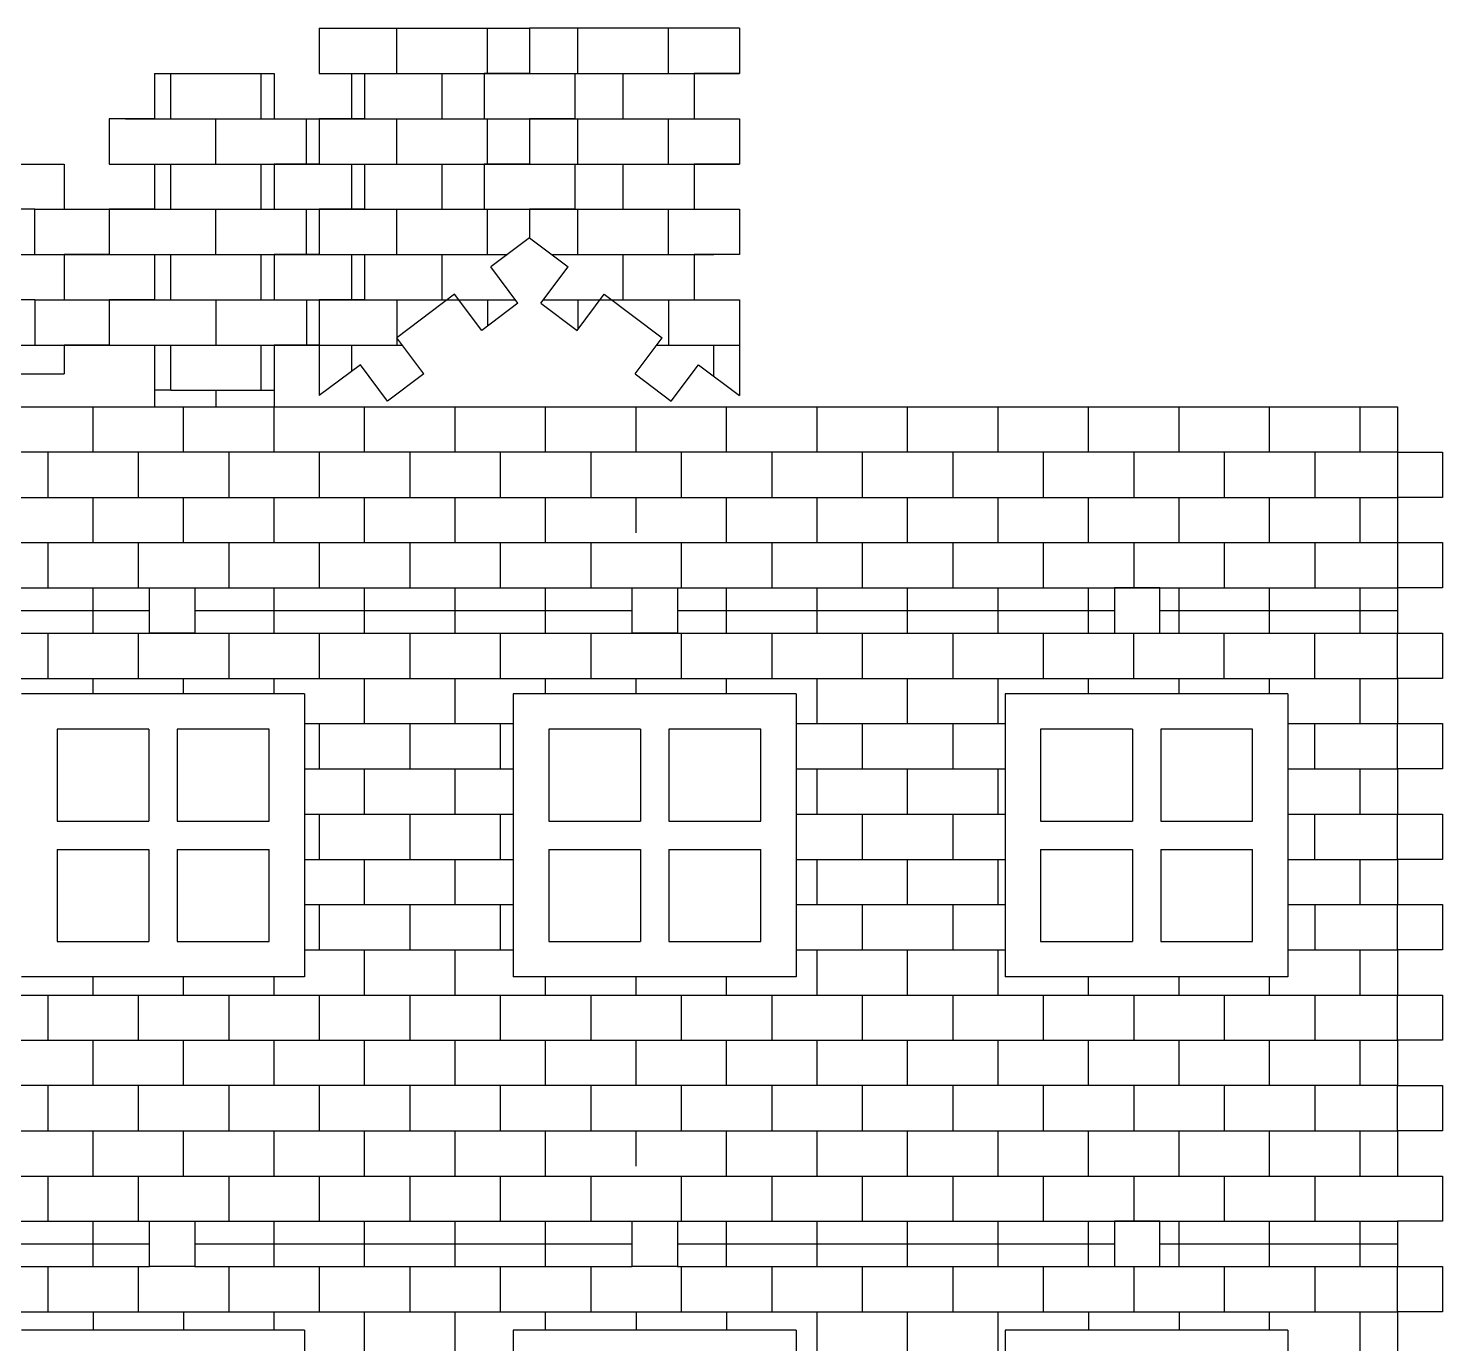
# Model space of a CAD drawing. Extents: x 5 to 617, y -77 to 233.
# Drawn here: x 302.1 to 402.2, y 131.9 to 224.9 of the extents above; entities that cross this region are included whole.
import ezdxf

# ---------------------------------------------------------------- set-up
doc = ezdxf.new("R2010")
doc.units = 0
doc.layers.get('0').update_dxf_attribs({"linetype": 'CONTINUOUS'})
doc.layers.add('ENGRAVE', color=4, linetype='CONTINUOUS')

msp = doc.modelspace()

# ---------------------------------------------------------------- linework, layer by layer
for p, q in [((322.71, 224.92), (337.57, 224.92)), ((322.71, 224.92), (322.71, 221.72)), ((337.57, 224.92), (337.57, 221.72)), ((352.43, 224.92), (337.57, 224.92)), ((352.43, 224.92), (352.43, 221.72)), ((311.06, 221.72), (311.06, 218.52)), ((311.06, 221.72), (319.51, 221.72)), ((319.51, 221.72), (319.51, 218.52)), ((322.71, 221.72), (325.91, 221.72)), ((325.91, 221.72), (325.91, 218.52)), ((337.57, 221.72), (334.37, 221.72)), ((334.37, 221.72), (334.37, 218.52)), ((337.57, 221.72), (340.77, 221.72)), ((340.77, 221.72), (340.77, 218.52)), ((352.43, 221.72), (349.23, 221.72)), ((349.23, 221.72), (349.23, 218.52)), ((311.06, 218.52), (307.86, 218.52)), ((307.86, 218.52), (307.86, 215.32)), ((319.51, 218.52), (322.71, 218.52)), ((325.91, 218.52), (322.71, 218.52)), ((322.71, 218.52), (322.71, 215.32)), ((334.37, 218.52), (337.57, 218.52)), ((337.57, 218.52), (337.57, 215.32)), ((340.77, 218.52), (337.57, 218.52)), ((349.23, 218.52), (352.43, 218.52)), ((352.43, 218.52), (352.43, 215.32)), ((296.2, 215.32), (304.66, 215.32)), ((304.66, 215.32), (304.66, 212.12)), ((307.86, 215.32), (311.06, 215.32)), ((311.06, 215.32), (311.06, 212.12)), ((322.71, 215.32), (319.51, 215.32)), ((319.51, 215.32), (319.51, 212.12)), ((322.71, 215.32), (325.91, 215.32)), ((325.91, 215.32), (325.91, 212.12)), ((337.57, 215.32), (334.37, 215.32)), ((334.37, 215.32), (334.37, 212.12)), ((337.57, 215.32), (340.77, 215.32)), ((340.77, 215.32), (340.77, 212.12)), ((352.43, 215.32), (349.23, 215.32)), ((349.23, 215.32), (349.23, 212.12)), ((304.66, 212.12), (307.86, 212.12)), ((311.06, 212.12), (307.86, 212.12)), ((307.86, 212.12), (307.86, 208.92)), ((319.51, 212.12), (322.71, 212.12)), ((325.91, 212.12), (322.71, 212.12)), ((322.71, 212.12), (322.71, 208.92)), ((334.37, 212.12), (337.57, 212.12)), ((337.57, 212.12), (337.57, 210.09)), ((340.77, 212.12), (337.57, 212.12)), ((349.23, 212.12), (352.43, 212.12)), ((352.43, 212.12), (352.43, 208.92)), ((337.57, 210.09), (334.84, 208.04)), ((337.57, 210.09), (340.3, 208.04)), ((307.86, 208.92), (304.66, 208.92)), ((304.66, 208.92), (304.66, 205.72)), ((307.86, 208.92), (311.06, 208.92)), ((311.06, 208.92), (311.06, 205.72)), ((322.71, 208.92), (319.51, 208.92)), ((319.51, 208.92), (319.51, 205.72)), ((322.71, 208.92), (325.91, 208.92)), ((325.91, 208.92), (325.91, 205.72)), ((352.43, 208.92), (349.23, 208.92)), ((349.23, 208.92), (349.23, 205.72)), ((336.76, 205.48), (334.84, 208.04)), ((338.38, 205.48), (340.3, 208.04)), ((332.28, 206.12), (328.18, 203.04)), ((334.2, 203.56), (332.28, 206.12)), ((340.94, 203.56), (342.86, 206.12)), ((342.86, 206.12), (346.96, 203.04)), ((304.66, 205.72), (307.86, 205.72)), ((311.06, 205.72), (307.86, 205.72)), ((307.86, 205.72), (307.86, 202.52)), ((319.51, 205.72), (322.71, 205.72)), ((325.91, 205.72), (322.71, 205.72)), ((322.71, 205.72), (322.71, 198.95)), ((336.76, 205.48), (334.2, 203.56)), ((338.38, 205.48), (340.94, 203.56)), ((349.23, 205.72), (352.43, 205.72)), ((352.43, 205.72), (352.43, 198.95)), ((307.86, 202.52), (304.66, 202.52)), ((304.66, 202.52), (304.66, 200.49)), ((307.86, 202.52), (311.06, 202.52)), ((311.06, 202.52), (311.06, 198.15)), ((322.71, 202.52), (319.51, 202.52)), ((319.51, 202.52), (319.51, 198.15)), ((330.1, 200.48), (328.18, 203.04)), ((345.04, 200.48), (346.96, 203.04)), ((325.62, 201.12), (322.71, 198.95)), ((327.54, 198.56), (325.62, 201.12)), ((347.6, 198.56), (349.52, 201.12)), ((349.52, 201.12), (352.43, 198.95)), ((296.2, 200.49), (304.66, 200.49)), ((330.1, 200.48), (327.54, 198.56)), ((345.04, 200.48), (347.6, 198.56)), ((293.91, 198.15), (398.95, 198.15)), ((398.95, 198.15), (398.95, 194.95)), ((398.95, 194.95), (402.15, 194.95)), ((402.15, 194.95), (402.15, 191.75)), ((402.15, 191.75), (398.95, 191.75)), ((398.95, 191.75), (398.95, 188.55)), ((398.95, 188.55), (402.15, 188.55)), ((402.15, 188.55), (402.15, 185.35)), ((310.71, 185.35), (313.91, 185.35)), ((310.71, 182.15), (310.71, 185.35)), ((313.91, 185.35), (313.91, 182.15)), ((344.83, 185.35), (348.03, 185.35)), ((344.83, 182.15), (344.83, 185.35)), ((348.03, 185.35), (348.03, 182.15)), ((382.15, 185.35), (378.95, 185.35)), ((378.95, 185.35), (378.95, 182.15)), ((382.15, 182.15), (382.15, 185.35)), ((398.95, 185.35), (398.95, 182.15)), ((402.15, 185.35), (398.95, 185.35)), ((294.21, 183.75), (310.71, 183.75)), ((313.91, 183.75), (344.83, 183.75)), ((348.03, 183.75), (378.95, 183.75)), ((382.15, 183.75), (398.95, 183.75)), ((313.91, 182.15), (310.71, 182.15)), ((348.03, 182.15), (344.83, 182.15)), ((378.95, 182.15), (382.15, 182.15)), ((398.95, 182.15), (402.15, 182.15)), ((402.15, 182.15), (402.15, 178.95)), ((402.15, 178.95), (398.95, 178.95)), ((398.95, 178.95), (398.95, 175.75)), ((304.16, 175.35), (304.16, 168.85)), ((310.66, 175.35), (304.16, 175.35)), ((310.66, 175.35), (310.66, 168.85)), ((312.66, 175.35), (312.66, 168.85)), ((319.16, 175.35), (312.66, 175.35)), ((319.16, 168.85), (319.16, 175.35)), ((338.93, 175.35), (338.93, 168.85)), ((345.43, 175.35), (338.93, 175.35)), ((345.43, 175.35), (345.43, 168.85)), ((347.43, 175.35), (347.43, 168.85)), ((353.93, 175.35), (347.43, 175.35)), ((353.93, 168.85), (353.93, 175.35)), ((373.71, 175.35), (373.71, 168.85)), ((380.21, 175.35), (373.71, 175.35)), ((380.21, 175.35), (380.21, 168.85)), ((382.21, 175.35), (382.21, 168.85)), ((388.71, 175.35), (382.21, 175.35)), ((388.71, 168.85), (388.71, 175.35)), ((398.95, 175.75), (402.15, 175.75)), ((402.15, 175.75), (402.15, 172.55)), ((402.15, 172.55), (398.95, 172.55)), ((398.95, 172.55), (398.95, 169.35)), ((398.95, 169.35), (402.15, 169.35)), ((402.15, 169.35), (402.15, 166.15)), ((304.16, 168.85), (310.66, 168.85)), ((312.66, 168.85), (319.16, 168.85)), ((338.93, 168.85), (345.43, 168.85)), ((347.43, 168.85), (353.93, 168.85)), ((373.71, 168.85), (380.21, 168.85)), ((382.21, 168.85), (388.71, 168.85)), ((304.16, 166.85), (304.16, 160.35)), ((304.16, 166.85), (310.66, 166.85)), ((310.66, 166.85), (310.66, 160.35)), ((312.66, 166.85), (312.66, 160.35)), ((312.66, 166.85), (319.16, 166.85)), ((319.16, 160.35), (319.16, 166.85)), ((338.93, 166.85), (338.93, 160.35)), ((338.93, 166.85), (345.43, 166.85)), ((345.43, 166.85), (345.43, 160.35)), ((347.43, 166.85), (347.43, 160.35)), ((347.43, 166.85), (353.93, 166.85)), ((353.93, 160.35), (353.93, 166.85)), ((373.71, 166.85), (373.71, 160.35)), ((373.71, 166.85), (380.21, 166.85)), ((380.21, 166.85), (380.21, 160.35)), ((382.21, 166.85), (382.21, 160.35)), ((382.21, 166.85), (388.71, 166.85)), ((388.71, 160.35), (388.71, 166.85)), ((402.15, 166.15), (398.95, 166.15)), ((398.95, 166.15), (398.95, 162.95)), ((398.95, 162.95), (402.15, 162.95)), ((402.15, 162.95), (402.15, 159.75)), ((304.16, 160.35), (310.66, 160.35)), ((312.66, 160.35), (319.16, 160.35)), ((338.93, 160.35), (345.43, 160.35)), ((347.43, 160.35), (353.93, 160.35)), ((373.71, 160.35), (380.21, 160.35)), ((382.21, 160.35), (388.71, 160.35)), ((402.15, 159.75), (398.95, 159.75)), ((398.95, 159.75), (398.95, 156.55)), ((398.95, 156.55), (402.15, 156.55)), ((402.15, 156.55), (402.15, 153.35)), ((402.15, 153.35), (398.95, 153.35)), ((398.95, 153.35), (398.95, 150.15)), ((398.95, 150.15), (402.15, 150.15)), ((402.15, 150.15), (402.15, 146.95)), ((402.15, 146.95), (398.95, 146.95)), ((398.95, 146.95), (398.95, 143.75)), ((398.95, 143.75), (402.15, 143.75)), ((402.15, 143.75), (402.15, 140.55)), ((310.71, 140.55), (313.91, 140.55)), ((310.71, 137.35), (310.71, 140.55)), ((313.91, 140.55), (313.91, 137.35)), ((344.83, 140.55), (348.03, 140.55)), ((344.83, 137.35), (344.83, 140.55)), ((348.03, 140.55), (348.03, 137.35)), ((382.15, 140.55), (378.95, 140.55)), ((378.95, 140.55), (378.95, 137.35)), ((382.15, 137.35), (382.15, 140.55)), ((402.15, 140.55), (398.95, 140.55)), ((398.95, 140.55), (398.95, 137.35)), ((271.41, 138.95), (310.71, 138.95)), ((313.91, 138.95), (344.83, 138.95)), ((348.03, 138.95), (378.95, 138.95)), ((382.15, 138.95), (398.95, 138.95)), ((313.91, 137.35), (310.71, 137.35)), ((348.03, 137.35), (344.83, 137.35)), ((378.95, 137.35), (382.15, 137.35)), ((398.95, 137.35), (402.15, 137.35)), ((402.15, 137.35), (402.15, 134.15)), ((402.15, 134.15), (398.95, 134.15)), ((398.95, 134.15), (398.95, 130.95))]:
    msp.add_line(p, q)
at = {"layer": 'ENGRAVE'}
for p, q in [((328.2, 221.72), (328.2, 224.92)), ((334.6, 221.72), (334.6, 224.92)), ((341, 221.72), (341, 224.92)), ((347.4, 221.72), (347.4, 224.92)), ((312.2, 218.52), (312.2, 221.72)), ((312.2, 221.72), (318.6, 221.72)), ((318.6, 218.52), (318.6, 221.72)), ((325, 218.52), (325, 221.72)), ((325, 221.72), (331.4, 221.72)), ((331.4, 218.52), (331.4, 221.72)), ((331.4, 221.72), (337.8, 221.72)), ((337.8, 221.72), (344.2, 221.72)), ((344.2, 218.52), (344.2, 221.72)), ((344.2, 221.72), (350.6, 221.72)), ((350.6, 221.72), (352.43, 221.72)), ((309, 218.52), (315.4, 218.52)), ((315.4, 215.32), (315.4, 218.52)), ((315.4, 218.52), (321.8, 218.52)), ((321.8, 215.32), (321.8, 218.52)), ((321.8, 218.52), (328.2, 218.52)), ((328.2, 215.32), (328.2, 218.52)), ((328.2, 218.52), (334.6, 218.52)), ((334.6, 215.32), (334.6, 218.52)), ((334.6, 218.52), (341, 218.52)), ((341, 215.32), (341, 218.52)), ((341, 218.52), (347.4, 218.52)), ((347.4, 215.32), (347.4, 218.52)), ((347.4, 218.52), (352.43, 218.52)), ((311.06, 215.32), (318.6, 215.32)), ((312.2, 212.12), (312.2, 215.32)), ((318.6, 212.12), (318.6, 215.32)), ((318.6, 215.32), (325, 215.32)), ((325, 212.12), (325, 215.32)), ((325, 215.32), (331.4, 215.32)), ((331.4, 212.12), (331.4, 215.32)), ((331.4, 215.32), (337.8, 215.32)), ((337.8, 215.32), (344.2, 215.32)), ((344.2, 212.12), (344.2, 215.32)), ((344.2, 215.32), (350.6, 215.32)), ((350.6, 215.32), (352.43, 215.32)), ((302.6, 212.12), (296.2, 212.12)), ((302.6, 208.92), (302.6, 212.12)), ((302.6, 212.12), (309, 212.12)), ((309, 212.12), (315.4, 212.12)), ((315.4, 208.92), (315.4, 212.12)), ((315.4, 212.12), (321.8, 212.12)), ((321.8, 208.92), (321.8, 212.12)), ((321.8, 212.12), (328.2, 212.12)), ((328.2, 208.92), (328.2, 212.12)), ((328.2, 212.12), (334.6, 212.12)), ((334.6, 208.92), (334.6, 212.12)), ((334.6, 212.12), (341, 212.12)), ((341, 208.92), (341, 212.12)), ((341, 212.12), (347.4, 212.12)), ((347.4, 208.92), (347.4, 212.12)), ((347.4, 212.12), (349.23, 212.12)), ((299.4, 208.92), (305.8, 208.92)), ((305.8, 208.92), (312.2, 208.92)), ((312.2, 205.72), (312.2, 208.92)), ((312.2, 208.92), (318.6, 208.92)), ((318.6, 205.72), (318.6, 208.92)), ((318.6, 208.92), (325, 208.92)), ((325, 205.72), (325, 208.92)), ((325, 208.92), (331.4, 208.92)), ((331.4, 205.72), (331.4, 208.92)), ((331.4, 208.92), (336.01, 208.92)), ((339.13, 208.92), (344.2, 208.92)), ((344.2, 205.72), (344.2, 208.92)), ((344.2, 208.92), (350.6, 208.92)), ((302.6, 205.72), (296.2, 205.72)), ((302.6, 205.72), (302.6, 202.52)), ((302.6, 205.72), (309, 205.72)), ((309, 205.72), (315.4, 205.72)), ((315.4, 205.72), (315.4, 202.52)), ((315.4, 205.72), (321.8, 205.72)), ((321.8, 205.72), (321.8, 202.52)), ((321.8, 205.72), (328.2, 205.72)), ((328.2, 205.72), (328.2, 202.52)), ((328.2, 205.72), (334.6, 205.72)), ((334.6, 205.72), (334.6, 203.86)), ((334.6, 205.72), (336.59, 205.72)), ((338.56, 205.72), (341, 205.72)), ((341, 205.72), (347.4, 205.72)), ((341, 205.72), (341, 203.65)), ((347.4, 205.72), (347.4, 202.52)), ((347.4, 205.72), (349.23, 205.72)), ((299.4, 202.52), (305.8, 202.52)), ((305.8, 202.52), (312.2, 202.52)), ((312.2, 199.32), (312.2, 202.52)), ((312.2, 202.52), (318.6, 202.52)), ((318.6, 199.32), (318.6, 202.52)), ((318.6, 202.52), (325, 202.52)), ((325, 202.52), (328.57, 202.52)), ((325, 200.66), (325, 202.52)), ((346.57, 202.52), (350.6, 202.52)), ((350.6, 200.32), (350.6, 202.52)), ((350.6, 202.52), (352.43, 202.52)), ((312.2, 199.32), (311.06, 199.32)), ((312.2, 199.32), (318.6, 199.32)), ((315.4, 199.32), (315.4, 198.15)), ((318.6, 199.32), (319.51, 199.32)), ((306.71, 194.95), (306.71, 198.15)), ((313.11, 194.95), (313.11, 198.15)), ((319.51, 194.95), (319.51, 198.15)), ((325.91, 194.95), (325.91, 198.15)), ((332.31, 194.95), (332.31, 198.15)), ((338.71, 194.95), (338.71, 198.15)), ((345.11, 194.95), (345.11, 198.15)), ((351.51, 194.95), (351.51, 198.15)), ((357.91, 194.95), (357.91, 198.15)), ((364.31, 194.95), (364.31, 198.15)), ((370.71, 194.95), (370.71, 198.15)), ((377.11, 194.95), (377.11, 198.15)), ((383.51, 194.95), (383.51, 198.15)), ((389.91, 194.95), (389.91, 198.15)), ((396.31, 194.95), (396.31, 198.15)), ((398.95, 194.95), (293.91, 194.95)), ((303.51, 194.95), (303.51, 191.75)), ((309.91, 194.95), (309.91, 191.75)), ((316.31, 194.95), (316.31, 191.75)), ((322.71, 194.95), (322.71, 191.75)), ((329.11, 194.95), (329.11, 191.75)), ((335.51, 194.95), (335.51, 191.75)), ((341.91, 194.95), (341.91, 191.75)), ((348.31, 194.95), (348.31, 191.75)), ((354.71, 194.95), (354.71, 191.75)), ((361.11, 194.95), (361.11, 191.75)), ((367.51, 194.95), (367.51, 191.75)), ((373.91, 194.95), (373.91, 191.75)), ((380.31, 194.95), (380.31, 191.75)), ((386.71, 194.95), (386.71, 191.75)), ((393.11, 194.95), (393.11, 191.75)), ((398.95, 194.95), (398.95, 191.75)), ((293.91, 191.75), (398.95, 191.75)), ((306.71, 188.55), (306.71, 191.75)), ((313.11, 188.55), (313.11, 191.75)), ((319.51, 188.55), (319.51, 191.75)), ((325.91, 188.55), (325.91, 191.75)), ((332.31, 188.55), (332.31, 191.75)), ((338.71, 188.55), (338.71, 191.75)), ((345.11, 189.25), (345.11, 191.75)), ((351.51, 188.55), (351.51, 191.75)), ((357.91, 188.55), (357.91, 191.75)), ((364.31, 188.55), (364.31, 191.75)), ((370.71, 188.55), (370.71, 191.75)), ((377.11, 188.55), (377.11, 191.75)), ((383.51, 188.55), (383.51, 191.75)), ((389.91, 188.55), (389.91, 191.75)), ((396.31, 188.55), (396.31, 191.75)), ((293.91, 188.55), (398.95, 188.55)), ((303.51, 188.55), (303.51, 185.35)), ((309.91, 188.55), (309.91, 185.35)), ((316.31, 188.55), (316.31, 185.35)), ((322.71, 188.55), (322.71, 185.35)), ((329.11, 188.55), (329.11, 185.35)), ((335.51, 188.55), (335.51, 185.35)), ((341.91, 188.55), (341.91, 185.35)), ((348.31, 188.55), (348.31, 185.35)), ((354.71, 188.55), (354.71, 185.35)), ((361.11, 188.55), (361.11, 185.35)), ((367.51, 188.55), (367.51, 185.35)), ((373.91, 188.55), (373.91, 185.35)), ((380.31, 188.55), (380.31, 185.35)), ((386.71, 188.55), (386.71, 185.35)), ((393.11, 188.55), (393.11, 185.35)), ((398.95, 188.55), (398.95, 185.35)), ((293.91, 185.35), (398.95, 185.35)), ((306.71, 182.15), (306.71, 185.35)), ((319.51, 182.15), (319.51, 185.35)), ((325.91, 182.15), (325.91, 185.35)), ((332.31, 182.15), (332.31, 185.35)), ((338.71, 182.15), (338.71, 185.35)), ((351.51, 182.15), (351.51, 185.35)), ((357.91, 182.15), (357.91, 185.35)), ((364.31, 182.15), (364.31, 185.35)), ((370.71, 182.15), (370.71, 185.35)), ((377.11, 182.15), (377.11, 185.35)), ((383.51, 182.15), (383.51, 185.35)), ((389.91, 182.15), (389.91, 185.35)), ((396.31, 182.15), (396.31, 185.35)), ((293.91, 182.15), (398.95, 182.15)), ((303.51, 182.15), (303.51, 178.95)), ((309.91, 182.15), (309.91, 178.95)), ((316.31, 182.15), (316.31, 178.95)), ((322.71, 182.15), (322.71, 178.95)), ((329.11, 182.15), (329.11, 178.95)), ((335.51, 182.15), (335.51, 178.95)), ((341.91, 182.15), (341.91, 178.95)), ((348.31, 182.15), (348.31, 178.95)), ((354.71, 182.15), (354.71, 178.95)), ((361.11, 182.15), (361.11, 178.95)), ((367.51, 182.15), (367.51, 178.95)), ((373.91, 182.15), (373.91, 178.95)), ((380.31, 178.95), (380.31, 182.15)), ((386.71, 178.95), (386.71, 182.15)), ((393.11, 178.95), (393.11, 182.15)), ((398.95, 178.95), (398.95, 182.15)), ((293.91, 178.95), (398.95, 178.95)), ((306.71, 177.85), (306.71, 178.95)), ((313.11, 177.85), (313.11, 178.95)), ((319.51, 177.85), (319.51, 178.95)), ((325.91, 175.75), (325.91, 178.95)), ((332.31, 175.75), (332.31, 178.95)), ((338.71, 177.85), (338.71, 178.95)), ((345.11, 177.85), (345.11, 178.95)), ((351.51, 177.85), (351.51, 178.95)), ((357.91, 175.75), (357.91, 178.95)), ((364.31, 175.75), (364.31, 178.95)), ((370.71, 175.75), (370.71, 178.95)), ((377.11, 177.85), (377.11, 178.95)), ((383.51, 177.85), (383.51, 178.95)), ((389.91, 177.85), (389.91, 178.95)), ((396.31, 175.75), (396.31, 178.95)), ((321.66, 177.85), (301.66, 177.85)), ((321.66, 177.85), (321.66, 157.85)), ((356.43, 177.85), (336.43, 177.85)), ((336.43, 177.85), (336.43, 157.85)), ((356.43, 177.85), (356.43, 157.85)), ((391.21, 177.85), (371.21, 177.85)), ((371.21, 177.85), (371.21, 157.85)), ((391.21, 177.85), (391.21, 157.85)), ((321.66, 175.75), (336.43, 175.75)), ((322.71, 175.75), (322.71, 172.55)), ((329.11, 175.75), (329.11, 172.55)), ((335.51, 175.75), (335.51, 172.55)), ((356.43, 175.75), (371.21, 175.75)), ((361.11, 175.75), (361.11, 172.55)), ((367.51, 175.75), (367.51, 172.55)), ((391.21, 175.75), (398.95, 175.75)), ((393.11, 172.55), (393.11, 175.75)), ((398.95, 172.55), (398.95, 175.75)), ((321.66, 172.55), (336.43, 172.55)), ((325.91, 169.35), (325.91, 172.55)), ((332.31, 169.35), (332.31, 172.55)), ((356.43, 172.55), (371.21, 172.55)), ((357.91, 169.35), (357.91, 172.55)), ((364.31, 169.35), (364.31, 172.55)), ((370.71, 169.35), (370.71, 172.55)), ((391.21, 172.55), (398.95, 172.55)), ((396.31, 169.35), (396.31, 172.55)), ((321.66, 169.35), (336.43, 169.35)), ((322.71, 169.35), (322.71, 166.15)), ((329.11, 169.35), (329.11, 166.15)), ((335.51, 169.35), (335.51, 166.15)), ((356.43, 169.35), (371.21, 169.35)), ((361.11, 169.35), (361.11, 166.15)), ((367.51, 169.35), (367.51, 166.15)), ((391.21, 169.35), (398.95, 169.35)), ((393.11, 166.15), (393.11, 169.35)), ((398.95, 166.15), (398.95, 169.35)), ((321.66, 166.15), (336.43, 166.15)), ((325.91, 162.95), (325.91, 166.15)), ((332.31, 162.95), (332.31, 166.15)), ((356.43, 166.15), (371.21, 166.15)), ((357.91, 162.95), (357.91, 166.15)), ((364.31, 162.95), (364.31, 166.15)), ((370.71, 162.95), (370.71, 166.15)), ((391.21, 166.15), (398.95, 166.15)), ((396.31, 162.95), (396.31, 166.15)), ((321.66, 162.95), (336.43, 162.95)), ((322.71, 162.95), (322.71, 159.75)), ((329.11, 162.95), (329.11, 159.75)), ((335.51, 162.95), (335.51, 159.75)), ((356.43, 162.95), (371.21, 162.95)), ((361.11, 162.95), (361.11, 159.75)), ((367.51, 162.95), (367.51, 159.75)), ((391.21, 162.95), (398.95, 162.95)), ((393.11, 162.95), (393.11, 159.75)), ((398.95, 159.75), (398.95, 162.95)), ((321.66, 159.75), (336.43, 159.75)), ((325.91, 156.55), (325.91, 159.75)), ((332.31, 156.55), (332.31, 159.75)), ((356.43, 159.75), (371.21, 159.75)), ((357.91, 156.55), (357.91, 159.75)), ((364.31, 156.55), (364.31, 159.75)), ((370.71, 156.55), (370.71, 159.75)), ((391.21, 159.75), (398.95, 159.75)), ((396.31, 156.55), (396.31, 159.75)), ((321.66, 157.85), (301.66, 157.85)), ((306.71, 156.55), (306.71, 157.85)), ((313.11, 156.55), (313.11, 157.85)), ((319.51, 156.55), (319.51, 157.85)), ((356.43, 157.85), (336.43, 157.85)), ((338.71, 156.55), (338.71, 157.85)), ((345.11, 156.55), (345.11, 157.85)), ((351.51, 156.55), (351.51, 157.85)), ((391.21, 157.85), (371.21, 157.85)), ((377.11, 156.55), (377.11, 157.85)), ((383.51, 156.55), (383.51, 157.85)), ((389.91, 156.55), (389.91, 157.85)), ((293.91, 156.55), (398.95, 156.55)), ((303.51, 156.55), (303.51, 153.35)), ((309.91, 156.55), (309.91, 153.35)), ((316.31, 156.55), (316.31, 153.35)), ((322.71, 156.55), (322.71, 153.35)), ((329.11, 156.55), (329.11, 153.35)), ((335.51, 156.55), (335.51, 153.35)), ((341.91, 156.55), (341.91, 153.35)), ((348.31, 156.55), (348.31, 153.35)), ((354.71, 156.55), (354.71, 153.35)), ((361.11, 156.55), (361.11, 153.35)), ((367.51, 156.55), (367.51, 153.35)), ((373.91, 156.55), (373.91, 153.35)), ((380.31, 156.55), (380.31, 153.35)), ((386.71, 156.55), (386.71, 153.35)), ((393.11, 156.55), (393.11, 153.35)), ((398.95, 153.35), (398.95, 156.55)), ((293.91, 153.35), (398.95, 153.35)), ((306.71, 150.15), (306.71, 153.35)), ((313.11, 150.15), (313.11, 153.35)), ((319.51, 150.15), (319.51, 153.35)), ((325.91, 150.15), (325.91, 153.35)), ((332.31, 150.15), (332.31, 153.35)), ((338.71, 150.15), (338.71, 153.35)), ((345.11, 150.15), (345.11, 153.35)), ((351.51, 150.15), (351.51, 153.35)), ((357.91, 150.15), (357.91, 153.35)), ((364.31, 150.15), (364.31, 153.35)), ((370.71, 150.15), (370.71, 153.35)), ((377.11, 150.15), (377.11, 153.35)), ((383.51, 150.15), (383.51, 153.35)), ((389.91, 150.15), (389.91, 153.35)), ((396.31, 150.15), (396.31, 153.35)), ((398.95, 150.15), (293.91, 150.15)), ((303.51, 150.15), (303.51, 146.95)), ((309.91, 150.15), (309.91, 146.95)), ((316.31, 150.15), (316.31, 146.95)), ((322.71, 150.15), (322.71, 146.95)), ((329.11, 150.15), (329.11, 146.95)), ((335.51, 150.15), (335.51, 146.95)), ((341.91, 150.15), (341.91, 146.95)), ((348.31, 150.15), (348.31, 146.95)), ((354.71, 150.15), (354.71, 146.95)), ((361.11, 150.15), (361.11, 146.95)), ((367.51, 150.15), (367.51, 146.95)), ((373.91, 150.15), (373.91, 146.95)), ((380.31, 150.15), (380.31, 146.95)), ((386.71, 150.15), (386.71, 146.95)), ((393.11, 150.15), (393.11, 146.95)), ((398.95, 146.95), (398.95, 150.15)), ((293.91, 146.95), (398.95, 146.95)), ((306.71, 143.75), (306.71, 146.95)), ((313.11, 143.75), (313.11, 146.95)), ((319.51, 143.75), (319.51, 146.95)), ((325.91, 143.75), (325.91, 146.95)), ((332.31, 143.75), (332.31, 146.95)), ((338.71, 143.75), (338.71, 146.95)), ((345.11, 144.45), (345.11, 146.95)), ((351.51, 143.75), (351.51, 146.95)), ((357.91, 143.75), (357.91, 146.95)), ((364.31, 143.75), (364.31, 146.95)), ((370.71, 143.75), (370.71, 146.95)), ((377.11, 143.75), (377.11, 146.95)), ((383.51, 143.75), (383.51, 146.95)), ((389.91, 143.75), (389.91, 146.95)), ((396.31, 143.75), (396.31, 146.95)), ((293.91, 143.75), (398.95, 143.75)), ((303.51, 143.75), (303.51, 140.55)), ((309.91, 143.75), (309.91, 140.55)), ((316.31, 143.75), (316.31, 140.55)), ((322.71, 143.75), (322.71, 140.55)), ((329.11, 143.75), (329.11, 140.55)), ((335.51, 143.75), (335.51, 140.55)), ((341.91, 143.75), (341.91, 140.55)), ((348.31, 143.75), (348.31, 140.55)), ((354.71, 143.75), (354.71, 140.55)), ((361.11, 143.75), (361.11, 140.55)), ((367.51, 143.75), (367.51, 140.55)), ((373.91, 143.75), (373.91, 140.55)), ((380.31, 143.75), (380.31, 140.55)), ((386.71, 143.75), (386.71, 140.55)), ((393.11, 143.75), (393.11, 140.55)), ((293.91, 140.55), (398.95, 140.55)), ((306.71, 137.35), (306.71, 140.55)), ((319.51, 137.35), (319.51, 140.55)), ((325.91, 137.35), (325.91, 140.55)), ((332.31, 137.35), (332.31, 140.55)), ((338.71, 137.35), (338.71, 140.55)), ((351.51, 137.35), (351.51, 140.55)), ((357.91, 137.35), (357.91, 140.55)), ((364.31, 137.35), (364.31, 140.55)), ((370.71, 137.35), (370.71, 140.55)), ((377.11, 137.35), (377.11, 140.55)), ((383.51, 137.35), (383.51, 140.55)), ((389.91, 137.35), (389.91, 140.55)), ((396.31, 137.35), (396.31, 140.55)), ((293.91, 137.35), (310.71, 137.35)), ((303.51, 137.35), (303.51, 134.15)), ((309.91, 137.35), (309.91, 134.15)), ((313.91, 137.35), (344.83, 137.35)), ((316.31, 137.35), (316.31, 134.15)), ((322.71, 137.35), (322.71, 134.15)), ((329.11, 137.35), (329.11, 134.15)), ((335.51, 137.35), (335.51, 134.15)), ((341.91, 137.35), (341.91, 134.15)), ((348.03, 137.35), (378.95, 137.35)), ((348.31, 137.35), (348.31, 134.15)), ((354.71, 137.35), (354.71, 134.15)), ((361.11, 137.35), (361.11, 134.15)), ((367.51, 137.35), (367.51, 134.15)), ((373.91, 137.35), (373.91, 134.15)), ((380.31, 137.35), (380.31, 134.15)), ((382.15, 137.35), (398.95, 137.35)), ((386.71, 137.35), (386.71, 135.35)), ((386.71, 137.35), (386.71, 134.15)), ((393.11, 137.35), (393.11, 134.15)), ((398.95, 134.15), (398.95, 137.35)), ((293.91, 134.15), (398.95, 134.15)), ((306.71, 134.15), (306.71, 132.85)), ((313.11, 134.15), (313.11, 132.85)), ((319.51, 132.85), (319.51, 134.15)), ((325.91, 130.95), (325.91, 134.15)), ((332.31, 130.95), (332.31, 134.15)), ((338.71, 132.85), (338.71, 134.15)), ((345.11, 134.15), (345.11, 132.85)), ((351.51, 134.15), (351.51, 132.85)), ((357.91, 130.95), (357.91, 134.15)), ((364.31, 130.95), (364.31, 134.15)), ((370.71, 130.95), (370.71, 134.15)), ((377.11, 134.15), (377.11, 132.85)), ((383.51, 134.15), (383.51, 132.85)), ((389.91, 132.85), (389.91, 134.15)), ((396.31, 130.95), (396.31, 134.15)), ((321.66, 132.85), (301.66, 132.85)), ((321.66, 132.85), (321.66, 112.85)), ((356.43, 132.85), (336.43, 132.85)), ((336.43, 132.85), (336.43, 112.85)), ((356.43, 132.85), (356.43, 112.85)), ((391.21, 132.85), (371.21, 132.85)), ((371.21, 132.85), (371.21, 112.85)), ((391.21, 132.85), (391.21, 112.85))]:
    msp.add_line(p, q, dxfattribs=at)

doc.saveas('drawing.dxf')
